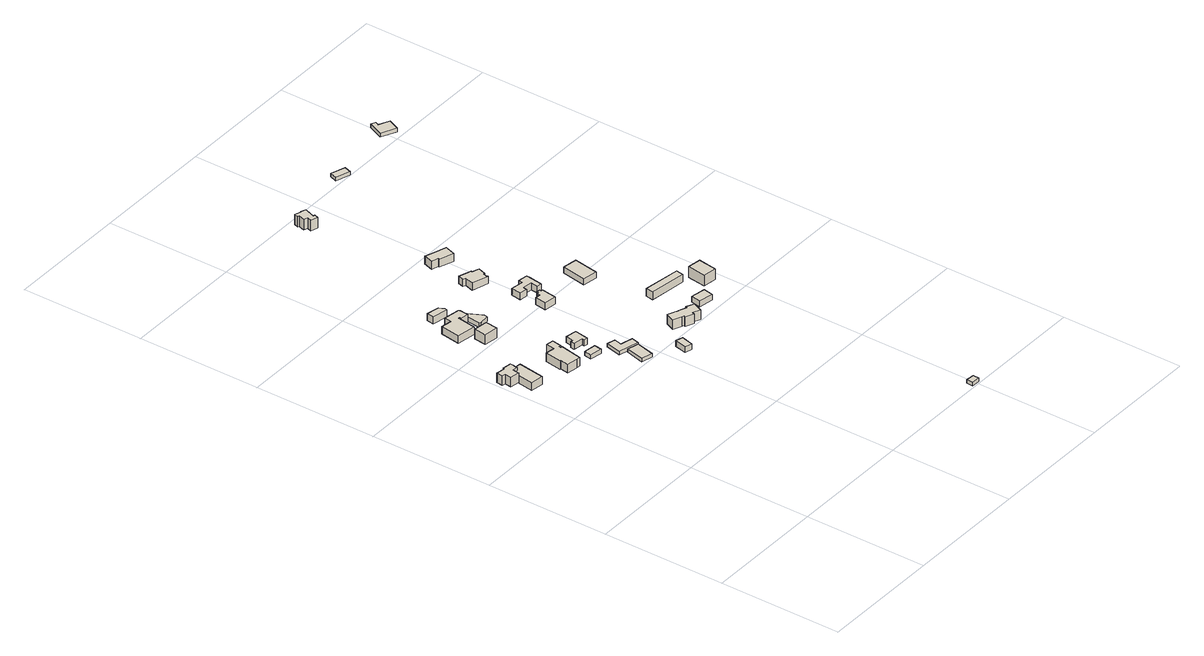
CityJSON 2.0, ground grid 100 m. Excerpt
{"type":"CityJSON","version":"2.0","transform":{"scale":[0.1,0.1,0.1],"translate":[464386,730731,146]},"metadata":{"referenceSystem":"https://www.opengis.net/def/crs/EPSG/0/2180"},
"CityObjects":{
"building1":{"type":"Building","attributes":{"przestNazw":"PL.PZGiK.336.BDOT10k","zrodloDach":"ALS_II","aktZrodla":"2024","roofType":"1000","measuredHeight":7.88},"geometry":[{"type":"Solid","lod":"1","boundaries":[[[[0,1,2,3,4,5,6,7,8,9,10,11,12,13,14]],[[13,15,16,14]],[[12,17,15,13]],[[11,18,17,12]],[[10,19,18,11]],[[9,20,19,10]],[[8,21,20,9]],[[7,22,21,8]],[[6,23,22,7]],[[5,24,23,6]],[[4,25,24,5]],[[3,26,25,4]],[[2,27,26,3]],[[1,28,27,2]],[[0,29,28,1]],[[14,16,29,0]],[[15,17,18,19,20,21,22,23,24,25,26,27,28,29,16]]]]}]},
"building2":{"type":"Building","attributes":{"przestNazw":"PL.PZGiK.336.BDOT10k","zrodloDach":"ALS_II","aktZrodla":"2024","roofType":"1000","measuredHeight":6.48},"geometry":[{"type":"Solid","lod":"1","boundaries":[[[[30,31,32,33,34,35,36,37,38,39,40]],[[39,41,42,40]],[[38,43,41,39]],[[37,44,43,38]],[[36,45,44,37]],[[35,46,45,36]],[[34,47,46,35]],[[33,48,47,34]],[[32,49,48,33]],[[31,50,49,32]],[[30,51,50,31]],[[40,42,51,30]],[[41,43,44,45,46,47,48,49,50,51,42]]]]}]},
"building3":{"type":"Building","attributes":{"przestNazw":"PL.PZGiK.336.BDOT10k","zrodloDach":"ALS_II","aktZrodla":"2024","roofType":"1000","measuredHeight":7.17},"geometry":[{"type":"Solid","lod":"1","boundaries":[[[[52,53,54,55,56,57,58,59,60,61,62,63,64,65]],[[64,66,67,65]],[[63,68,66,64]],[[62,69,68,63]],[[61,70,69,62]],[[60,71,70,61]],[[59,72,71,60]],[[58,73,72,59]],[[57,74,73,58]],[[56,75,74,57]],[[55,76,75,56]],[[54,77,76,55]],[[53,78,77,54]],[[52,79,78,53]],[[65,67,79,52]],[[66,68,69,70,71,72,73,74,75,76,77,78,79,67]]]]}]},
"building4":{"type":"Building","attributes":{"przestNazw":"PL.PZGiK.336.BDOT10k","zrodloDach":"ALS_II","aktZrodla":"2024","roofType":"1000","measuredHeight":8.14},"geometry":[{"type":"Solid","lod":"1","boundaries":[[[[80,81,82,83]],[[82,84,85,83]],[[81,86,84,82]],[[80,87,86,81]],[[83,85,87,80]],[[84,86,87,85]]]]}]},
"building5":{"type":"Building","attributes":{"przestNazw":"PL.PZGiK.336.BDOT10k","zrodloDach":"ALS_II","aktZrodla":"2024","roofType":"1000","measuredHeight":6.02},"geometry":[{"type":"Solid","lod":"1","boundaries":[[[[88,89,90,91,92,93,94,95,96,97,98,99]],[[98,100,101,99]],[[97,102,100,98]],[[96,103,102,97]],[[95,104,103,96]],[[94,105,104,95]],[[93,106,105,94]],[[92,107,106,93]],[[91,108,107,92]],[[90,109,108,91]],[[89,110,109,90]],[[88,111,110,89]],[[99,101,111,88]],[[100,102,103,104,105,106,107,108,109,110,111,101]]]]}]},
"building6":{"type":"Building","attributes":{"przestNazw":"PL.PZGiK.336.BDOT10k","zrodloDach":"ALS_II","aktZrodla":"2024","roofType":"1000","measuredHeight":5.89},"geometry":[{"type":"Solid","lod":"1","boundaries":[[[[112,113,114,115,116]],[[115,117,118,116]],[[114,119,117,115]],[[113,120,119,114]],[[112,121,120,113]],[[116,118,121,112]],[[117,119,120,121,118]]]]}]},
"building7":{"type":"Building","attributes":{"przestNazw":"PL.PZGiK.336.BDOT10k","zrodloDach":"ALS_II","aktZrodla":"2024","roofType":"1000","measuredHeight":3.64},"geometry":[{"type":"Solid","lod":"1","boundaries":[[[[122,123,124,125]],[[124,126,127,125]],[[123,128,126,124]],[[122,129,128,123]],[[125,127,129,122]],[[126,128,129,127]]]]}]},
"building8":{"type":"Building","attributes":{"przestNazw":"PL.PZGiK.336.BDOT10k","zrodloDach":"ALS_II","aktZrodla":"2024","roofType":"1000","measuredHeight":3.79},"geometry":[{"type":"Solid","lod":"1","boundaries":[[[[130,131,132,133,134,135,136,137]],[[136,138,139,137]],[[135,140,138,136]],[[134,141,140,135]],[[133,142,141,134]],[[132,143,142,133]],[[131,144,143,132]],[[130,145,144,131]],[[137,139,145,130]],[[138,140,141,142,143,144,145,139]]]]}]},
"building9":{"type":"Building","attributes":{"przestNazw":"PL.PZGiK.336.BDOT10k","zrodloDach":"ALS_II","aktZrodla":"2024","roofType":"1000","measuredHeight":5.05},"geometry":[{"type":"Solid","lod":"1","boundaries":[[[[146,147,148,149,150,151,152,153]],[[152,154,155,153]],[[151,156,154,152]],[[150,157,156,151]],[[149,158,157,150]],[[148,159,158,149]],[[147,160,159,148]],[[146,161,160,147]],[[153,155,161,146]],[[154,156,157,158,159,160,161,155]]]]}]},
"building10":{"type":"Building","attributes":{"przestNazw":"PL.PZGiK.336.BDOT10k","zrodloDach":"ALS_II","aktZrodla":"2024","roofType":"1000","measuredHeight":2.84},"geometry":[{"type":"Solid","lod":"1","boundaries":[[[[162,163,164,165]],[[164,166,167,165]],[[163,168,166,164]],[[162,169,168,163]],[[165,167,169,162]],[[166,168,169,167]]]]}]},
"building11":{"type":"Building","attributes":{"przestNazw":"PL.PZGiK.336.BDOT10k","zrodloDach":"ALS_II","aktZrodla":"2024","roofType":"1000","measuredHeight":2.82},"geometry":[{"type":"Solid","lod":"1","boundaries":[[[[170,171,172,173,174,175]],[[174,176,177,175]],[[173,178,176,174]],[[172,179,178,173]],[[171,180,179,172]],[[170,181,180,171]],[[175,177,181,170]],[[176,178,179,180,181,177]]]]}]},
"building12":{"type":"Building","attributes":{"przestNazw":"PL.PZGiK.336.BDOT10k","zrodloDach":"ALS_II","aktZrodla":"2024","roofType":"1000","measuredHeight":4.89},"geometry":[{"type":"Solid","lod":"1","boundaries":[[[[182,183,184,185]],[[184,186,187,185]],[[183,188,186,184]],[[182,189,188,183]],[[185,187,189,182]],[[186,188,189,187]]]]}]},
"building13":{"type":"Building","attributes":{"przestNazw":"PL.PZGiK.336.BDOT10k","zrodloDach":"ALS_II","aktZrodla":"2024","roofType":"1000","measuredHeight":5.83},"geometry":[{"type":"Solid","lod":"1","boundaries":[[[[190,191,192,193,194,195,196,197,198,199]],[[198,200,201,199]],[[197,202,200,198]],[[196,203,202,197]],[[195,204,203,196]],[[194,205,204,195]],[[193,206,205,194]],[[192,207,206,193]],[[191,208,207,192]],[[190,209,208,191]],[[199,201,209,190]],[[200,202,203,204,205,206,207,208,209,201]]]]}]},
"building14":{"type":"Building","attributes":{"przestNazw":"PL.PZGiK.336.BDOT10k","zrodloDach":"ALS_II","aktZrodla":"2024","roofType":"1000","measuredHeight":6.01},"geometry":[{"type":"Solid","lod":"1","boundaries":[[[[210,211,212,213,214,215,216,217,218,219,220,221]],[[220,222,223,221]],[[219,224,222,220]],[[218,225,224,219]],[[217,226,225,218]],[[216,227,226,217]],[[215,228,227,216]],[[214,229,228,215]],[[213,230,229,214]],[[212,231,230,213]],[[211,232,231,212]],[[210,233,232,211]],[[221,223,233,210]],[[222,224,225,226,227,228,229,230,231,232,233,223]]]]}]},
"building15":{"type":"Building","attributes":{"przestNazw":"PL.PZGiK.336.BDOT10k","zrodloDach":"ALS_II","aktZrodla":"2024","roofType":"1000","measuredHeight":5.67},"geometry":[{"type":"Solid","lod":"1","boundaries":[[[[234,235,236,237,238,239,240,241,242,243,244]],[[243,245,246,244]],[[242,247,245,243]],[[241,248,247,242]],[[240,249,248,241]],[[239,250,249,240]],[[238,251,250,239]],[[237,252,251,238]],[[236,253,252,237]],[[235,254,253,236]],[[234,255,254,235]],[[244,246,255,234]],[[245,247,248,249,250,251,252,253,254,255,246]]]]}]},
"building16":{"type":"Building","attributes":{"przestNazw":"PL.PZGiK.336.BDOT10k","zrodloDach":"ALS_II","aktZrodla":"2024","roofType":"1000","measuredHeight":2.93},"geometry":[{"type":"Solid","lod":"1","boundaries":[[[[256,257,258,259]],[[258,260,261,259]],[[257,262,260,258]],[[256,263,262,257]],[[259,261,263,256]],[[260,262,263,261]]]]}]},
"building17":{"type":"Building","attributes":{"przestNazw":"PL.PZGiK.336.BDOT10k","zrodloDach":"ALS_II","aktZrodla":"2024","roofType":"1000","measuredHeight":6.6},"geometry":[{"type":"Solid","lod":"1","boundaries":[[[[264,265,266,267,268,269,270]],[[269,271,272,270]],[[268,273,271,269]],[[267,274,273,268]],[[266,275,274,267]],[[265,276,275,266]],[[264,277,276,265]],[[270,272,277,264]],[[271,273,274,275,276,277,272]]]]}]},
"building18":{"type":"Building","attributes":{"przestNazw":"PL.PZGiK.336.BDOT10k","zrodloDach":"ALS_II","aktZrodla":"2024","roofType":"1000","measuredHeight":8.17},"geometry":[{"type":"Solid","lod":"1","boundaries":[[[[278,279,280,281,282,283,284,285,286,287,288,289,290,291,292,293]],[[292,294,295,293]],[[291,296,294,292]],[[290,297,296,291]],[[289,298,297,290]],[[288,299,298,289]],[[287,300,299,288]],[[286,301,300,287]],[[285,302,301,286]],[[284,303,302,285]],[[283,304,303,284]],[[282,305,304,283]],[[281,306,305,282]],[[280,307,306,281]],[[279,308,307,280]],[[278,309,308,279]],[[293,295,309,278]],[[294,296,297,298,299,300,301,302,303,304,305,306,307,308,309,295]]]]}]},
"building19":{"type":"Building","attributes":{"przestNazw":"PL.PZGiK.336.BDOT10k","zrodloDach":"ALS_II","aktZrodla":"2024","roofType":"1000","measuredHeight":8.71},"geometry":[{"type":"Solid","lod":"1","boundaries":[[[[310,311,312,313,314,315,316,317,318,319,320,321,322,323]],[[322,324,325,323]],[[321,326,324,322]],[[320,327,326,321]],[[319,328,327,320]],[[318,329,328,319]],[[317,330,329,318]],[[316,331,330,317]],[[315,332,331,316]],[[314,333,332,315]],[[313,334,333,314]],[[312,335,334,313]],[[311,336,335,312]],[[310,337,336,311]],[[323,325,337,310]],[[324,326,327,328,329,330,331,332,333,334,335,336,337,325]]]]}]},
"building20":{"type":"Building","attributes":{"przestNazw":"PL.PZGiK.336.BDOT10k","zrodloDach":"ALS_II","aktZrodla":"2024","roofType":"1000","measuredHeight":5.03},"geometry":[{"type":"Solid","lod":"1","boundaries":[[[[338,339,340,341]],[[340,342,343,341]],[[339,344,342,340]],[[338,345,344,339]],[[341,343,345,338]],[[342,344,345,343]]]]}]},
"building21":{"type":"Building","attributes":{"przestNazw":"PL.PZGiK.336.BDOT10k","zrodloDach":"ALS_II","aktZrodla":"2024","roofType":"1000","measuredHeight":4.74},"geometry":[{"type":"Solid","lod":"1","boundaries":[[[[346,347,348,349]],[[348,350,351,349]],[[347,352,350,348]],[[346,353,352,347]],[[349,351,353,346]],[[350,352,353,351]]]]}]},
"building22":{"type":"Building","attributes":{"przestNazw":"PL.PZGiK.336.BDOT10k","zrodloDach":"ALS_II","aktZrodla":"2024","roofType":"1000","measuredHeight":6.51},"geometry":[{"type":"Solid","lod":"1","boundaries":[[[[354,355,356,357]],[[356,358,359,357]],[[355,360,358,356]],[[354,361,360,355]],[[357,359,361,354]],[[358,360,361,359]]]]}]},
"building23":{"type":"Building","attributes":{"przestNazw":"PL.PZGiK.336.BDOT10k","zrodloDach":"ALS_II","aktZrodla":"2024","roofType":"1000","measuredHeight":9.04},"geometry":[{"type":"Solid","lod":"1","boundaries":[[[[362,363,364,365]],[[364,366,367,365]],[[363,368,366,364]],[[362,369,368,363]],[[365,367,369,362]],[[366,368,369,367]]]]}]},
"building24":{"type":"Building","attributes":{"przestNazw":"PL.PZGiK.336.BDOT10k","zrodloDach":"ALS_II","aktZrodla":"2024","roofType":"1000","measuredHeight":2.92},"geometry":[{"type":"Solid","lod":"1","boundaries":[[[[370,371,372,373]],[[372,374,375,373]],[[371,376,374,372]],[[370,377,376,371]],[[373,375,377,370]],[[374,376,377,375]]]]}]},
"building25":{"type":"Building","attributes":{"przestNazw":"PL.PZGiK.336.BDOT10k","zrodloDach":"ALS_II","aktZrodla":"2024","roofType":"1000","measuredHeight":3.18},"geometry":[{"type":"Solid","lod":"1","boundaries":[[[[378,379,380,381,382,383]],[[382,384,385,383]],[[381,386,384,382]],[[380,387,386,381]],[[379,388,387,380]],[[378,389,388,379]],[[383,385,389,378]],[[384,386,387,388,389,385]]]]}]}
},
"vertices":[
[12,2677,29],[84,2667,29],[85,2678,29],[158,2668,29],[155,2637,29],[154,2633,29],[152,2633,29],[148,2602,29],[109,2607,29],[102,2560,29],[100,2560,29],[100,2556,29],[25,2566,29],[32,2619,29],[4,2624,29],[32,2619,107],[4,2624,107],[25,2566,107],[100,2556,107],[100,2560,107],[102,2560,107],[109,2607,107],[148,2602,107],[152,2633,107],[154,2633,107],[155,2637,107],[158,2668,107],[85,2678,107],[84,2667,107],[12,2677,107],
[100,2556,23],[100,2560,23],[102,2560,23],[109,2607,23],[148,2602,23],[152,2633,23],[154,2633,23],[155,2637,23],[217,2629,23],[186,2414,23],[81,2429,23],[186,2414,87],[81,2429,87],[217,2629,87],[155,2637,87],[154,2633,87],[152,2633,87],[148,2602,87],[109,2607,87],[102,2560,87],[100,2560,87],[100,2556,87],
[575,2611,18],[562,2533,18],[548,2536,18],[545,2519,18],[557,2516,18],[524,2341,18],[492,2345,18],[491,2343,18],[408,2357,18],[418,2425,18],[409,2426,18],[430,2561,18],[503,2549,18],[515,2620,18],[503,2549,90],[515,2620,90],[430,2561,90],[409,2426,90],[418,2425,90],[408,2357,90],[491,2343,90],[492,2345,90],[524,2341,90],[557,2516,90],[545,2519,90],[548,2536,90],[562,2533,90],[575,2611,90],
[316,2999,44],[329,3100,44],[442,3085,44],[429,2984,44],[442,3085,126],[429,2984,126],[329,3100,126],[316,2999,126],
[213,3157,47],[239,3317,47],[323,3303,47],[333,3362,47],[461,3342,47],[470,3328,47],[465,3279,47],[460,3259,47],[397,3267,47],[399,3280,47],[390,3282,47],[367,3132,47],[390,3282,108],[367,3132,108],[399,3280,108],[397,3267,108],[460,3259,108],[465,3279,108],[470,3328,108],[461,3342,108],[333,3362,108],[323,3303,108],[239,3317,108],[213,3157,108],
[394,3464,59],[417,3423,59],[412,3401,59],[284,3426,59],[295,3483,59],[284,3426,118],[295,3483,118],[412,3401,118],[417,3423,118],[394,3464,118],
[747,2376,15],[737,2315,15],[640,2330,15],[650,2390,15],[640,2330,51],[650,2390,51],[737,2315,51],[747,2376,51],
[460,3259,49],[465,3279,49],[470,3328,49],[475,3327,49],[552,3182,49],[543,3149,49],[464,3145,49],[452,3154,49],[464,3145,87],[452,3154,87],[543,3149,87],[552,3182,87],[475,3327,87],[470,3328,87],[465,3279,87],[460,3259,87],
[784,2567,21],[764,2452,21],[733,2457,21],[737,2478,21],[658,2489,21],[663,2521,21],[683,2518,21],[694,2581,21],[683,2518,72],[694,2581,72],[663,2521,72],[658,2489,72],[737,2478,72],[733,2457,72],[764,2452,72],[784,2567,72],
[960,2158,7],[922,2012,7],[830,2035,7],[868,2182,7],[830,2035,35],[868,2182,35],[922,2012,35],[960,2158,35],
[899,2314,10],[885,2252,10],[983,2227,10],[969,2166,10],[803,2208,10],[833,2330,10],[803,2208,39],[833,2330,39],[969,2166,39],[983,2227,39],[885,2252,39],[899,2314,39],
[1125,1956,5],[1183,1942,5],[1159,1846,5],[1102,1860,5],[1159,1846,54],[1102,1860,54],[1183,1942,54],[1125,1956,54],
[1011,3043,39],[1009,3029,39],[1023,3028,39],[1005,2905,39],[906,2920,39],[919,3010,39],[961,3006,39],[964,3033,39],[979,3031,39],[981,3047,39],[979,3031,97],[981,3047,97],[964,3033,97],[961,3006,97],[919,3010,97],[906,2920,97],[1005,2905,97],[1023,3028,97],[1009,3029,97],[1011,3043,97],
[773,3565,71],[874,3532,71],[871,3523,71],[928,3505,71],[906,3438,71],[897,3441,71],[886,3407,71],[895,3404,71],[893,3398,71],[759,3441,71],[782,3511,71],[758,3519,71],[782,3511,131],[758,3519,131],[759,3441,131],[893,3398,131],[895,3404,131],[886,3407,131],[897,3441,131],[906,3438,131],[928,3505,131],[871,3523,131],[874,3532,131],[773,3565,131],
[1092,3215,43],[1087,3183,43],[1072,3076,43],[1032,3081,43],[1040,3137,43],[963,3148,43],[959,3119,43],[897,3128,43],[909,3208,43],[1009,3194,43],[1014,3226,43],[1009,3194,100],[1014,3226,100],[909,3208,100],[897,3128,100],[959,3119,100],[963,3148,100],[1040,3137,100],[1032,3081,100],[1072,3076,100],[1087,3183,100],[1092,3215,100],
[1945,57,19],[2014,52,19],[2011,1,19],[1942,5,19],[2011,1,48],[1942,5,48],[2014,52,48],[1945,57,48],
[791,3869,99],[845,3851,99],[963,3812,99],[935,3726,99],[817,3766,99],[820,3776,99],[766,3794,99],[820,3776,165],[766,3794,165],[817,3766,165],[935,3726,165],[963,3812,165],[845,3851,165],[791,3869,165],
[1376,2140,4],[1374,2137,4],[1395,2128,4],[1396,2131,4],[1456,2105,4],[1462,2119,4],[1524,2092,4],[1490,2012,4],[1432,2037,4],[1423,2018,4],[1359,2046,4],[1365,2061,4],[1345,2069,4],[1343,2066,4],[1278,2094,4],[1310,2167,4],[1278,2094,85],[1310,2167,85],[1343,2066,85],[1345,2069,85],[1365,2061,85],[1359,2046,85],[1423,2018,85],[1432,2037,85],[1490,2012,85],[1524,2092,85],[1462,2119,85],[1456,2105,85],[1396,2131,85],[1395,2128,85],[1374,2137,85],[1376,2140,85],
[660,4839,125],[661,4842,125],[698,4829,125],[697,4826,125],[701,4825,125],[672,4742,125],[685,4738,125],[672,4702,125],[615,4722,125],[627,4758,125],[594,4769,125],[610,4818,125],[597,4822,125],[610,4857,125],[597,4822,212],[610,4857,212],[610,4818,212],[594,4769,212],[627,4758,212],[615,4722,212],[672,4702,212],[685,4738,212],[672,4742,212],[701,4825,212],[697,4826,212],[698,4829,212],[661,4842,212],[660,4839,212],
[1349,3087,33],[1466,3067,33],[1433,2869,33],[1315,2889,33],[1433,2869,83],[1315,2889,83],[1466,3067,83],[1349,3087,83],
[1736,2163,9],[1723,2082,9],[1604,2103,9],[1618,2183,9],[1604,2103,57],[1618,2183,57],[1723,2082,57],[1736,2163,57],
[1772,2427,21],[1764,2366,21],[1466,2408,21],[1474,2469,21],[1466,2408,86],[1474,2469,86],[1764,2366,86],[1772,2427,86],
[1955,2363,9],[1935,2215,9],[1826,2230,9],[1847,2379,9],[1826,2230,99],[1847,2379,99],[1935,2215,99],[1955,2363,99],
[1326,4950,137],[1307,4893,137],[1191,4932,137],[1211,4989,137],[1191,4932,166],[1211,4989,166],[1307,4893,166],[1326,4950,166],
[1886,5098,141],[1872,5068,141],[1959,5028,141],[1918,4937,141],[1794,4994,141],[1850,5116,141],[1794,4994,173],[1850,5116,173],[1918,4937,173],[1959,5028,173],[1872,5068,173],[1886,5098,173]
]}
